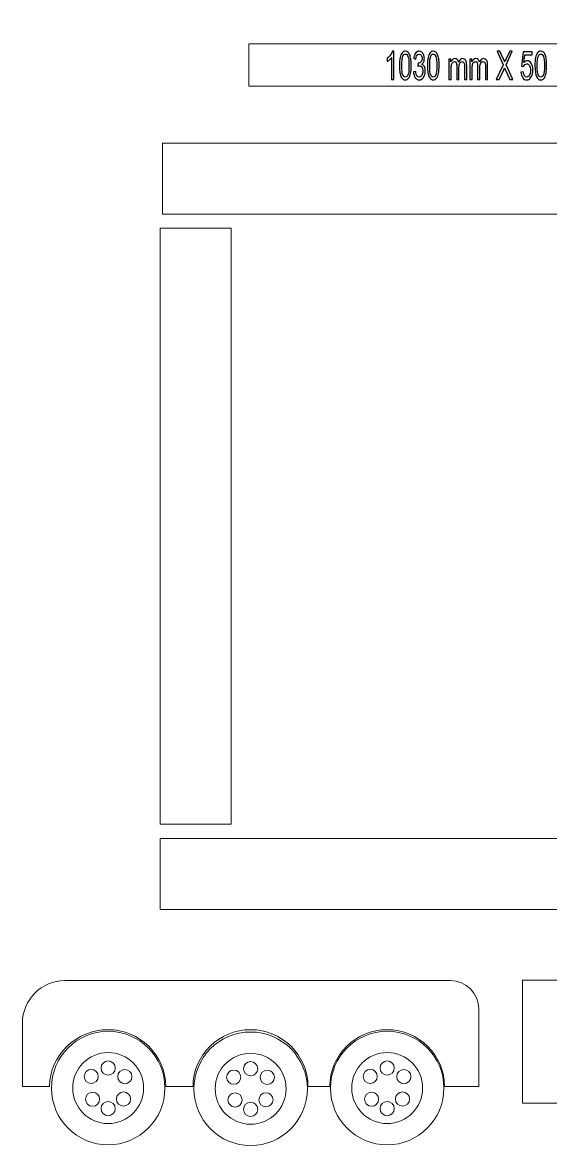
# Model space of a CAD drawing. Header units: millimetres. Extents: x -2444 to 3336, y -980 to 1690.
# Drawn here: x 647 to 1020, y -151 to 640 of the extents above; entities that cross this region are included whole.
import ezdxf

# ---------------------------------------------------------------- set-up
doc = ezdxf.new("R2010")
doc.units = ezdxf.units.MM
doc.header["$MEASUREMENT"] = 0
doc.layers.add('Camada 1', color=7, linetype='Continuous')

msp = doc.modelspace()

# ---------------------------------------------------------------- linework, layer by layer
at = {"layer": 'Camada 1', "color": 250, "lineweight": 9}
for points in [[(746.0454, 504.8885), (1776.6454, 504.8885), (1776.6454, 554.8885), (746.0454, 554.8885), (746.0454, 504.8885)], [(744.5454, 14.8885), (1775.1454, 14.8885), (1775.1454, 64.8885), (744.5454, 64.8885), (744.5454, 14.8885)]]:
    msp.add_lwpolyline(points, close=True, dxfattribs=at)
for centre, major_axis, ratio in [((707.7772, -110.9408), (0, 40), 0.9999975), ((904.5514, -110.9408), (0, 40), 0.9999975), ((808.243, -111.4408), (0, 40), 0.9999975), ((707.7771, -96.8408), (0, 5), 1), ((808.2429, -97.3408), (0, 5), 1), ((904.5513, -96.8408), (0, 5), 1), ((695.8327, -102.7588), (0, 5), 1), ((719.5287, -102.877), (0, 5), 1), ((796.2985, -103.2588), (0, 5), 1), ((819.9945, -103.377), (0, 5), 1), ((892.6069, -102.7588), (0, 5), 1), ((916.3029, -102.877), (0, 5), 1), ((696.7745, -118.8072), (0, 5), 1), ((718.5869, -118.689), (0, 5), 1), ((797.2403, -119.3072), (0, 5), 1), ((819.0527, -119.189), (0, 5), 1), ((893.5487, -118.8072), (0, 5), 1), ((915.3611, -118.689), (0, 5), 1), ((707.7771, -125.4408), (0, 5), 1), ((808.2429, -125.9408), (0, 5), 1), ((904.5513, -125.4408), (0, 5), 1)]:
    msp.add_ellipse(centre, major_axis=major_axis, ratio=ratio, dxfattribs=at)
at = {"layer": 'Camada 1', "color": 250, "lineweight": 20}
msp.add_open_spline([(807.0454, 594.8885), (807.0454, 594.8885), (1228.2954, 594.8885), (1228.2954, 594.8885), (1228.2954, 594.8885), (1228.2954, 594.8885), (1228.2954, 579.8885), (1228.2954, 579.8885), (1228.2954, 579.8885), (1228.2954, 579.8885), (1649.5455, 609.8885), (1649.5455, 609.8885), (1649.5455, 609.8885), (1649.5455, 609.8885), (1228.2954, 639.8885), (1228.2954, 639.8885), (1228.2954, 639.8885), (1228.2954, 639.8885), (1228.2954, 624.8885), (1228.2954, 624.8885), (1228.2954, 624.8885), (1228.2954, 624.8885), (807.0454, 624.8885), (807.0454, 624.8885), (807.0454, 624.8885), (807.0454, 624.8885), (807.0454, 594.8885), (807.0454, 594.8885)], degree=3, knots=[0, 0, 0, 0, 0.125, 0.125, 0.125, 0.125, 0.25, 0.25, 0.25, 0.25, 0.375, 0.375, 0.375, 0.375, 0.5, 0.5, 0.5, 0.5, 0.625, 0.625, 0.625, 0.625, 0.75, 0.75, 0.75, 0.75, 1, 1, 1, 1], dxfattribs=at)
at = {"layer": 'Camada 1', "color": 250}
for points, knots in [([(909.2256, 599.7472), (909.2256, 599.7472), (907.6661, 599.7472), (907.6661, 599.7472), (907.6661, 599.7472), (907.6661, 599.7472), (907.6661, 615.2497), (907.6661, 615.2497), (907.6661, 615.2497), (907.291, 614.6872), (906.7978, 614.1292), (906.1893, 613.5713), (906.1893, 613.5713), (905.5809, 613.0133), (905.0315, 612.5937), (904.5471, 612.3171), (904.5471, 612.3171), (904.5471, 612.3171), (904.5471, 614.6687), (904.5471, 614.6687), (904.5471, 614.6687), (905.4184, 615.3051), (906.1804, 616.0797), (906.8332, 616.9927), (906.8332, 616.9927), (907.4859, 617.9011), (907.9496, 618.7818), (908.2214, 619.6395), (908.2214, 619.6395), (908.2214, 619.6395), (909.2256, 619.6395), (909.2256, 619.6395), (909.2256, 619.6395), (909.2256, 619.6395), (909.2256, 599.7472), (909.2256, 599.7472)], [0, 0, 0, 0, 0.1, 0.1, 0.1, 0.1, 0.2, 0.2, 0.2, 0.2, 0.3, 0.3, 0.3, 0.3, 0.4, 0.4, 0.4, 0.4, 0.5, 0.5, 0.5, 0.5, 0.6, 0.6, 0.6, 0.6, 0.7, 0.7, 0.7, 0.7, 0.8, 0.8, 0.8, 0.8, 1, 1, 1, 1]), ([(913.2336, 609.5227), (913.2336, 611.8606), (913.3872, 613.7511), (913.6943, 615.1806), (913.6943, 615.1806), (914.0045, 616.6146), (914.4623, 617.7167), (915.0707, 618.4867), (915.0707, 618.4867), (915.6762, 619.2568), (916.4412, 619.6395), (917.3627, 619.6395), (917.3627, 619.6395), (918.0421, 619.6395), (918.6387, 619.4274), (919.1556, 618.9985), (919.1556, 618.9985), (919.6695, 618.5697), (920.0948, 617.9518), (920.4256, 617.1449), (920.4256, 617.1449), (920.7564, 616.3425), (921.0163, 615.3604), (921.2054, 614.203), (921.2054, 614.203), (921.3973, 613.0456), (921.4918, 611.4824), (921.4918, 609.5227), (921.4918, 609.5227), (921.4918, 607.1987), (921.3383, 605.3174), (921.034, 603.888), (921.034, 603.888), (920.7298, 602.4539), (920.272, 601.3519), (919.6636, 600.5772), (919.6636, 600.5772), (919.0581, 599.8025), (918.2901, 599.4152), (917.3627, 599.4152), (917.3627, 599.4152), (916.1429, 599.4152), (915.1829, 600.093), (914.4859, 601.4533), (914.4859, 601.4533), (913.6501, 603.1133), (913.2336, 605.8016), (913.2336, 609.5227)], [0, 0, 0, 0, 0.07692308, 0.07692308, 0.07692308, 0.07692308, 0.15384615, 0.15384615, 0.15384615, 0.15384615, 0.23076923, 0.23076923, 0.23076923, 0.23076923, 0.30769231, 0.30769231, 0.30769231, 0.30769231, 0.38461538, 0.38461538, 0.38461538, 0.38461538, 0.46153846, 0.46153846, 0.46153846, 0.46153846, 0.53846154, 0.53846154, 0.53846154, 0.53846154, 0.61538462, 0.61538462, 0.61538462, 0.61538462, 0.69230769, 0.69230769, 0.69230769, 0.69230769, 0.76923077, 0.76923077, 0.76923077, 0.76923077, 0.84615385, 0.84615385, 0.84615385, 0.84615385, 1, 1, 1, 1]), ([(914.8285, 609.5135), (914.8285, 606.2535), (915.0707, 604.0862), (915.558, 603.0165), (915.558, 603.0165), (916.0454, 601.9421), (916.6479, 601.4072), (917.3627, 601.4072), (917.3627, 601.4072), (918.0775, 601.4072), (918.68, 601.9467), (919.1674, 603.0211), (919.1674, 603.0211), (919.6547, 604.1001), (919.8969, 606.2627), (919.8969, 609.5135), (919.8969, 609.5135), (919.8969, 612.7736), (919.6547, 614.9408), (919.1674, 616.0105), (919.1674, 616.0105), (918.683, 617.0849), (918.0745, 617.6198), (917.345, 617.6198), (917.345, 617.6198), (916.6302, 617.6198), (916.0572, 617.1449), (915.629, 616.1996), (915.629, 616.1996), (915.0944, 614.9961), (914.8285, 612.7643), (914.8285, 609.5135)], [0, 0, 0, 0, 0.11111111, 0.11111111, 0.11111111, 0.11111111, 0.22222222, 0.22222222, 0.22222222, 0.22222222, 0.33333333, 0.33333333, 0.33333333, 0.33333333, 0.44444444, 0.44444444, 0.44444444, 0.44444444, 0.55555556, 0.55555556, 0.55555556, 0.55555556, 0.66666667, 0.66666667, 0.66666667, 0.66666667, 0.77777778, 0.77777778, 0.77777778, 0.77777778, 1, 1, 1, 1]), ([(923.0897, 605.0039), (923.0897, 605.0039), (924.6492, 605.3359), (924.6492, 605.3359), (924.6492, 605.3359), (924.8294, 603.9525), (925.1307, 602.9565), (925.5589, 602.3479), (925.5589, 602.3479), (925.9872, 601.7392), (926.5129, 601.4349), (927.1361, 601.4349), (927.1361, 601.4349), (927.8745, 601.4349), (928.4977, 601.8314), (928.9998, 602.6245), (928.9998, 602.6245), (929.502, 603.4176), (929.753, 604.3998), (929.753, 605.571), (929.753, 605.571), (929.753, 606.6869), (929.5197, 607.6091), (929.0501, 608.3377), (929.0501, 608.3377), (928.5834, 609.0616), (927.9897, 609.4259), (927.2661, 609.4259), (927.2661, 609.4259), (926.9707, 609.4259), (926.6045, 609.3337), (926.1644, 609.1538), (926.1644, 609.1538), (926.1644, 609.1538), (926.3387, 611.2842), (926.3387, 611.2842), (926.3387, 611.2842), (926.442, 611.2657), (926.5277, 611.2565), (926.5897, 611.2565), (926.5897, 611.2565), (927.2573, 611.2565), (927.8539, 611.5286), (928.3884, 612.0681), (928.3884, 612.0681), (928.9201, 612.6076), (929.1859, 613.4376), (929.1859, 614.5581), (929.1859, 614.5581), (929.1859, 615.448), (928.991, 616.1858), (928.6041, 616.7714), (928.6041, 616.7714), (928.2172, 617.357), (927.718, 617.6475), (927.1066, 617.6475), (927.1066, 617.6475), (926.4981, 617.6475), (925.9931, 617.3478), (925.5885, 616.7483), (925.5885, 616.7483), (925.1838, 616.1489), (924.9239, 615.2497), (924.8087, 614.0508), (924.8087, 614.0508), (924.8087, 614.0508), (923.2492, 614.4935), (923.2492, 614.4935), (923.2492, 614.4935), (923.4412, 616.1258), (923.8724, 617.3939), (924.5488, 618.293), (924.5488, 618.293), (925.2222, 619.1922), (926.064, 619.6395), (927.0682, 619.6395), (927.0682, 619.6395), (927.7593, 619.6395), (928.3973, 619.4089), (928.9792, 618.9432), (928.9792, 618.9432), (929.564, 618.4821), (930.01, 617.8504), (930.3172, 617.0527), (930.3172, 617.0527), (930.6273, 616.2503), (930.7809, 615.4019), (930.7809, 614.5027), (930.7809, 614.5027), (930.7809, 613.6497), (930.6332, 612.875), (930.3407, 612.1741), (930.3407, 612.1741), (930.0454, 611.4732), (929.6083, 610.9153), (929.0323, 610.5003), (929.0323, 610.5003), (929.7825, 610.2328), (930.3644, 609.6703), (930.7809, 608.8172), (930.7809, 608.8172), (931.1944, 607.9688), (931.4011, 606.899), (931.4011, 605.6217), (931.4011, 605.6217), (931.4011, 603.8926), (930.9965, 602.4216), (930.1902, 601.2181), (930.1902, 601.2181), (929.3808, 600.0146), (928.3589, 599.4152), (927.1243, 599.4152), (927.1243, 599.4152), (926.0108, 599.4152), (925.0863, 599.9363), (924.3509, 600.9738), (924.3509, 600.9738), (923.6125, 602.0113), (923.1931, 603.3531), (923.0897, 605.0039)], [0, 0, 0, 0, 0.03225806, 0.03225806, 0.03225806, 0.03225806, 0.06451613, 0.06451613, 0.06451613, 0.06451613, 0.09677419, 0.09677419, 0.09677419, 0.09677419, 0.12903226, 0.12903226, 0.12903226, 0.12903226, 0.16129032, 0.16129032, 0.16129032, 0.16129032, 0.19354839, 0.19354839, 0.19354839, 0.19354839, 0.22580645, 0.22580645, 0.22580645, 0.22580645, 0.25806452, 0.25806452, 0.25806452, 0.25806452, 0.29032258, 0.29032258, 0.29032258, 0.29032258, 0.32258065, 0.32258065, 0.32258065, 0.32258065, 0.35483871, 0.35483871, 0.35483871, 0.35483871, 0.38709677, 0.38709677, 0.38709677, 0.38709677, 0.41935484, 0.41935484, 0.41935484, 0.41935484, 0.4516129, 0.4516129, 0.4516129, 0.4516129, 0.48387097, 0.48387097, 0.48387097, 0.48387097, 0.51612903, 0.51612903, 0.51612903, 0.51612903, 0.5483871, 0.5483871, 0.5483871, 0.5483871, 0.58064516, 0.58064516, 0.58064516, 0.58064516, 0.61290323, 0.61290323, 0.61290323, 0.61290323, 0.64516129, 0.64516129, 0.64516129, 0.64516129, 0.67741935, 0.67741935, 0.67741935, 0.67741935, 0.70967742, 0.70967742, 0.70967742, 0.70967742, 0.74193548, 0.74193548, 0.74193548, 0.74193548, 0.77419355, 0.77419355, 0.77419355, 0.77419355, 0.80645161, 0.80645161, 0.80645161, 0.80645161, 0.83870968, 0.83870968, 0.83870968, 0.83870968, 0.87096774, 0.87096774, 0.87096774, 0.87096774, 0.90322581, 0.90322581, 0.90322581, 0.90322581, 0.93548387, 0.93548387, 0.93548387, 0.93548387, 1, 1, 1, 1]), ([(932.9458, 609.5227), (932.9458, 611.8606), (933.0994, 613.7511), (933.4066, 615.1806), (933.4066, 615.1806), (933.7167, 616.6146), (934.1745, 617.7167), (934.783, 618.4867), (934.783, 618.4867), (935.3885, 619.2568), (936.1535, 619.6395), (937.0749, 619.6395), (937.0749, 619.6395), (937.7543, 619.6395), (938.3509, 619.4274), (938.8678, 618.9985), (938.8678, 618.9985), (939.3817, 618.5697), (939.807, 617.9518), (940.1378, 617.1449), (940.1378, 617.1449), (940.4686, 616.3425), (940.7285, 615.3604), (940.9176, 614.203), (940.9176, 614.203), (941.1096, 613.0456), (941.204, 611.4824), (941.204, 609.5227), (941.204, 609.5227), (941.204, 607.1987), (941.0505, 605.3174), (940.7463, 603.888), (940.7463, 603.888), (940.4421, 602.4539), (939.9842, 601.3519), (939.3758, 600.5772), (939.3758, 600.5772), (938.7703, 599.8025), (938.0024, 599.4152), (937.0749, 599.4152), (937.0749, 599.4152), (935.8551, 599.4152), (934.8952, 600.093), (934.1981, 601.4533), (934.1981, 601.4533), (933.3623, 603.1133), (932.9458, 605.8016), (932.9458, 609.5227)], [0, 0, 0, 0, 0.07692308, 0.07692308, 0.07692308, 0.07692308, 0.15384615, 0.15384615, 0.15384615, 0.15384615, 0.23076923, 0.23076923, 0.23076923, 0.23076923, 0.30769231, 0.30769231, 0.30769231, 0.30769231, 0.38461538, 0.38461538, 0.38461538, 0.38461538, 0.46153846, 0.46153846, 0.46153846, 0.46153846, 0.53846154, 0.53846154, 0.53846154, 0.53846154, 0.61538462, 0.61538462, 0.61538462, 0.61538462, 0.69230769, 0.69230769, 0.69230769, 0.69230769, 0.76923077, 0.76923077, 0.76923077, 0.76923077, 0.84615385, 0.84615385, 0.84615385, 0.84615385, 1, 1, 1, 1]), ([(934.5408, 609.5135), (934.5408, 606.2535), (934.783, 604.0862), (935.2703, 603.0165), (935.2703, 603.0165), (935.7577, 601.9421), (936.3602, 601.4072), (937.0749, 601.4072), (937.0749, 601.4072), (937.7897, 601.4072), (938.3923, 601.9467), (938.8796, 603.0211), (938.8796, 603.0211), (939.3669, 604.1001), (939.6091, 606.2627), (939.6091, 609.5135), (939.6091, 609.5135), (939.6091, 612.7736), (939.3669, 614.9408), (938.8796, 616.0105), (938.8796, 616.0105), (938.3952, 617.0849), (937.7868, 617.6198), (937.0572, 617.6198), (937.0572, 617.6198), (936.3425, 617.6198), (935.7695, 617.1449), (935.3412, 616.1996), (935.3412, 616.1996), (934.8066, 614.9961), (934.5408, 612.7643), (934.5408, 609.5135)], [0, 0, 0, 0, 0.11111111, 0.11111111, 0.11111111, 0.11111111, 0.22222222, 0.22222222, 0.22222222, 0.22222222, 0.33333333, 0.33333333, 0.33333333, 0.33333333, 0.44444444, 0.44444444, 0.44444444, 0.44444444, 0.55555556, 0.55555556, 0.55555556, 0.55555556, 0.66666667, 0.66666667, 0.66666667, 0.66666667, 0.77777778, 0.77777778, 0.77777778, 0.77777778, 1, 1, 1, 1]), ([(981.5059, 599.7472), (981.5059, 599.7472), (986.4088, 610.0253), (986.4088, 610.0253), (986.4088, 610.0253), (986.4088, 610.0253), (982.0907, 619.5565), (982.0907, 619.5565), (982.0907, 619.5565), (982.0907, 619.5565), (984.0902, 619.5565), (984.0902, 619.5565), (984.0902, 619.5565), (984.0902, 619.5565), (986.4029, 614.4889), (986.4029, 614.4889), (986.4029, 614.4889), (986.8843, 613.4376), (987.2181, 612.6352), (987.4101, 612.0773), (987.4101, 612.0773), (987.6966, 612.7689), (988.0333, 613.5067), (988.4202, 614.286), (988.4202, 614.286), (988.4202, 614.286), (990.9544, 619.5565), (990.9544, 619.5565), (990.9544, 619.5565), (990.9544, 619.5565), (992.7945, 619.5565), (992.7945, 619.5565), (992.7945, 619.5565), (992.7945, 619.5565), (988.3878, 610.1406), (988.3878, 610.1406), (988.3878, 610.1406), (988.3878, 610.1406), (993.1312, 599.7472), (993.1312, 599.7472), (993.1312, 599.7472), (993.1312, 599.7472), (991.0696, 599.7472), (991.0696, 599.7472), (991.0696, 599.7472), (991.0696, 599.7472), (987.8679, 606.8114), (987.8679, 606.8114), (987.8679, 606.8114), (987.6848, 607.2126), (987.5105, 607.6137), (987.348, 608.0103), (987.348, 608.0103), (987.0645, 607.3463), (986.8637, 606.8806), (986.7396, 606.6177), (986.7396, 606.6177), (986.7396, 606.6177), (983.5232, 599.7472), (983.5232, 599.7472), (983.5232, 599.7472), (983.5232, 599.7472), (981.5059, 599.7472), (981.5059, 599.7472)], [0, 0, 0, 0, 0.05882353, 0.05882353, 0.05882353, 0.05882353, 0.11764706, 0.11764706, 0.11764706, 0.11764706, 0.17647059, 0.17647059, 0.17647059, 0.17647059, 0.23529412, 0.23529412, 0.23529412, 0.23529412, 0.29411765, 0.29411765, 0.29411765, 0.29411765, 0.35294118, 0.35294118, 0.35294118, 0.35294118, 0.41176471, 0.41176471, 0.41176471, 0.41176471, 0.47058824, 0.47058824, 0.47058824, 0.47058824, 0.52941176, 0.52941176, 0.52941176, 0.52941176, 0.58823529, 0.58823529, 0.58823529, 0.58823529, 0.64705882, 0.64705882, 0.64705882, 0.64705882, 0.70588235, 0.70588235, 0.70588235, 0.70588235, 0.76470588, 0.76470588, 0.76470588, 0.76470588, 0.82352941, 0.82352941, 0.82352941, 0.82352941, 0.88235294, 0.88235294, 0.88235294, 0.88235294, 1, 1, 1, 1]), ([(998.9173, 604.9485), (998.9173, 604.9485), (1000.5476, 605.1422), (1000.5476, 605.1422), (1000.5476, 605.1422), (1000.6688, 603.9018), (1000.9493, 602.9704), (1001.3865, 602.3432), (1001.3865, 602.3432), (1001.8236, 601.7208), (1002.3582, 601.4072), (1002.9873, 601.4072), (1002.9873, 601.4072), (1003.7464, 601.4072), (1004.3814, 601.8499), (1004.8983, 602.7306), (1004.8983, 602.7306), (1005.4122, 603.6159), (1005.6692, 604.7871), (1005.6692, 606.2442), (1005.6692, 606.2442), (1005.6692, 607.6322), (1005.4241, 608.725), (1004.9308, 609.5273), (1004.9308, 609.5273), (1004.4375, 610.3297), (1003.7848, 610.7308), (1002.9725, 610.7308), (1002.9725, 610.7308), (1002.4675, 610.7308), (1002.0156, 610.551), (1001.6139, 610.1913), (1001.6139, 610.1913), (1001.2151, 609.8317), (1000.9021, 609.366), (1000.6717, 608.7942), (1000.6717, 608.7942), (1000.6717, 608.7942), (999.2008, 609.1262), (999.2008, 609.1262), (999.2008, 609.1262), (999.2008, 609.1262), (1000.4236, 619.3075), (1000.4236, 619.3075), (1000.4236, 619.3075), (1000.4236, 619.3075), (1006.7148, 619.3075), (1006.7148, 619.3075), (1006.7148, 619.3075), (1006.7148, 619.3075), (1006.7148, 616.9835), (1006.7148, 616.9835), (1006.7148, 616.9835), (1006.7148, 616.9835), (1001.667, 616.9835), (1001.667, 616.9835), (1001.667, 616.9835), (1001.667, 616.9835), (1000.9907, 611.6392), (1000.9907, 611.6392), (1000.9907, 611.6392), (1001.7497, 612.4738), (1002.5472, 612.8888), (1003.3802, 612.8888), (1003.3802, 612.8888), (1004.4848, 612.8888), (1005.4181, 612.2894), (1006.1772, 611.0905), (1006.1772, 611.0905), (1006.9363, 609.8916), (1007.3173, 608.3515), (1007.3173, 606.4702), (1007.3173, 606.4702), (1007.3173, 604.6765), (1006.9835, 603.1271), (1006.316, 601.8222), (1006.316, 601.8222), (1005.5038, 600.2175), (1004.3933, 599.4152), (1002.9873, 599.4152), (1002.9873, 599.4152), (1001.8354, 599.4152), (1000.8962, 599.9224), (1000.1666, 600.9323), (1000.1666, 600.9323), (999.4371, 601.9421), (999.0207, 603.2793), (998.9173, 604.9485)], [0, 0, 0, 0, 0.04347826, 0.04347826, 0.04347826, 0.04347826, 0.08695652, 0.08695652, 0.08695652, 0.08695652, 0.13043478, 0.13043478, 0.13043478, 0.13043478, 0.17391304, 0.17391304, 0.17391304, 0.17391304, 0.2173913, 0.2173913, 0.2173913, 0.2173913, 0.26086957, 0.26086957, 0.26086957, 0.26086957, 0.30434783, 0.30434783, 0.30434783, 0.30434783, 0.34782609, 0.34782609, 0.34782609, 0.34782609, 0.39130435, 0.39130435, 0.39130435, 0.39130435, 0.43478261, 0.43478261, 0.43478261, 0.43478261, 0.47826087, 0.47826087, 0.47826087, 0.47826087, 0.52173913, 0.52173913, 0.52173913, 0.52173913, 0.56521739, 0.56521739, 0.56521739, 0.56521739, 0.60869565, 0.60869565, 0.60869565, 0.60869565, 0.65217391, 0.65217391, 0.65217391, 0.65217391, 0.69565217, 0.69565217, 0.69565217, 0.69565217, 0.73913043, 0.73913043, 0.73913043, 0.73913043, 0.7826087, 0.7826087, 0.7826087, 0.7826087, 0.82608696, 0.82608696, 0.82608696, 0.82608696, 0.86956522, 0.86956522, 0.86956522, 0.86956522, 0.91304348, 0.91304348, 0.91304348, 0.91304348, 1, 1, 1, 1]), ([(1008.7734, 609.5227), (1008.7734, 611.8606), (1008.927, 613.7511), (1009.2341, 615.1806), (1009.2341, 615.1806), (1009.5443, 616.6146), (1010.0021, 617.7167), (1010.6105, 618.4867), (1010.6105, 618.4867), (1011.216, 619.2568), (1011.981, 619.6395), (1012.9025, 619.6395), (1012.9025, 619.6395), (1013.5819, 619.6395), (1014.1785, 619.4274), (1014.6954, 618.9985), (1014.6954, 618.9985), (1015.2093, 618.5697), (1015.6346, 617.9518), (1015.9654, 617.1449), (1015.9654, 617.1449), (1016.2962, 616.3425), (1016.5561, 615.3604), (1016.7452, 614.203), (1016.7452, 614.203), (1016.9371, 613.0456), (1017.0316, 611.4824), (1017.0316, 609.5227), (1017.0316, 609.5227), (1017.0316, 607.1987), (1016.8781, 605.3174), (1016.5738, 603.888), (1016.5738, 603.888), (1016.2696, 602.4539), (1015.8118, 601.3519), (1015.2034, 600.5772), (1015.2034, 600.5772), (1014.5979, 599.8025), (1013.8299, 599.4152), (1012.9025, 599.4152), (1012.9025, 599.4152), (1011.6827, 599.4152), (1010.7227, 600.093), (1010.0257, 601.4533), (1010.0257, 601.4533), (1009.1899, 603.1133), (1008.7734, 605.8016), (1008.7734, 609.5227)], [0, 0, 0, 0, 0.07692308, 0.07692308, 0.07692308, 0.07692308, 0.15384615, 0.15384615, 0.15384615, 0.15384615, 0.23076923, 0.23076923, 0.23076923, 0.23076923, 0.30769231, 0.30769231, 0.30769231, 0.30769231, 0.38461538, 0.38461538, 0.38461538, 0.38461538, 0.46153846, 0.46153846, 0.46153846, 0.46153846, 0.53846154, 0.53846154, 0.53846154, 0.53846154, 0.61538462, 0.61538462, 0.61538462, 0.61538462, 0.69230769, 0.69230769, 0.69230769, 0.69230769, 0.76923077, 0.76923077, 0.76923077, 0.76923077, 0.84615385, 0.84615385, 0.84615385, 0.84615385, 1, 1, 1, 1]), ([(1010.3683, 609.5135), (1010.3683, 606.2535), (1010.6105, 604.0862), (1011.0978, 603.0165), (1011.0978, 603.0165), (1011.5852, 601.9421), (1012.1877, 601.4072), (1012.9025, 601.4072), (1012.9025, 601.4072), (1013.6173, 601.4072), (1014.2198, 601.9467), (1014.7072, 603.0211), (1014.7072, 603.0211), (1015.1945, 604.1001), (1015.4367, 606.2627), (1015.4367, 609.5135), (1015.4367, 609.5135), (1015.4367, 612.7736), (1015.1945, 614.9408), (1014.7072, 616.0105), (1014.7072, 616.0105), (1014.2228, 617.0849), (1013.6143, 617.6198), (1012.8848, 617.6198), (1012.8848, 617.6198), (1012.17, 617.6198), (1011.597, 617.1449), (1011.1688, 616.1996), (1011.1688, 616.1996), (1010.6342, 614.9961), (1010.3683, 612.7643), (1010.3683, 609.5135)], [0, 0, 0, 0, 0.11111111, 0.11111111, 0.11111111, 0.11111111, 0.22222222, 0.22222222, 0.22222222, 0.22222222, 0.33333333, 0.33333333, 0.33333333, 0.33333333, 0.44444444, 0.44444444, 0.44444444, 0.44444444, 0.55555556, 0.55555556, 0.55555556, 0.55555556, 0.66666667, 0.66666667, 0.66666667, 0.66666667, 0.77777778, 0.77777778, 0.77777778, 0.77777778, 1, 1, 1, 1]), ([(948.1509, 599.7472), (948.1509, 599.7472), (948.1509, 614.1062), (948.1509, 614.1062), (948.1509, 614.1062), (948.1509, 614.1062), (949.5509, 614.1062), (949.5509, 614.1062), (949.5509, 614.1062), (949.5509, 614.1062), (949.5509, 612.0773), (949.5509, 612.0773), (949.5509, 612.0773), (949.8374, 612.7782), (950.2214, 613.3453), (950.6999, 613.7696), (950.6999, 613.7696), (951.1783, 614.1984), (951.7218, 614.4105), (952.3332, 614.4105), (952.3332, 614.4105), (953.0125, 614.4105), (953.5708, 614.1892), (954.0049, 613.7511), (954.0049, 613.7511), (954.4391, 613.3084), (954.7463, 612.6952), (954.9235, 611.9021), (954.9235, 611.9021), (955.656, 613.5759), (956.6041, 614.4105), (957.7737, 614.4105), (957.7737, 614.4105), (958.6893, 614.4105), (959.3953, 614.0186), (959.8855, 613.2301), (959.8855, 613.2301), (960.3787, 612.4416), (960.6269, 611.2288), (960.6269, 609.5919), (960.6269, 609.5919), (960.6269, 609.5919), (960.6269, 599.7472), (960.6269, 599.7472), (960.6269, 599.7472), (960.6269, 599.7472), (959.0674, 599.7472), (959.0674, 599.7472), (959.0674, 599.7472), (959.0674, 599.7472), (959.0674, 608.785), (959.0674, 608.785), (959.0674, 608.785), (959.0674, 609.7533), (959.0142, 610.4542), (958.9138, 610.883), (958.9138, 610.883), (958.8134, 611.3118), (958.6303, 611.6531), (958.3615, 611.9159), (958.3615, 611.9159), (958.0957, 612.1787), (957.7826, 612.3078), (957.4251, 612.3078), (957.4251, 612.3078), (956.7754, 612.3078), (956.2378, 611.9712), (955.8096, 611.3026), (955.8096, 611.3026), (955.3813, 610.6294), (955.1687, 609.555), (955.1687, 608.0795), (955.1687, 608.0795), (955.1687, 608.0795), (955.1687, 599.7472), (955.1687, 599.7472), (955.1687, 599.7472), (955.1687, 599.7472), (953.6091, 599.7472), (953.6091, 599.7472), (953.6091, 599.7472), (953.6091, 599.7472), (953.6091, 609.0662), (953.6091, 609.0662), (953.6091, 609.0662), (953.6091, 610.1452), (953.4821, 610.9568), (953.2281, 611.4963), (953.2281, 611.4963), (952.9741, 612.0358), (952.5577, 612.3078), (951.9817, 612.3078), (951.9817, 612.3078), (951.5445, 612.3078), (951.1399, 612.128), (950.7678, 611.7683), (950.7678, 611.7683), (950.3956, 611.4087), (950.1268, 610.883), (949.9585, 610.1867), (949.9585, 610.1867), (949.7931, 609.4951), (949.7104, 608.4945), (949.7104, 607.1895), (949.7104, 607.1895), (949.7104, 607.1895), (949.7104, 599.7472), (949.7104, 599.7472), (949.7104, 599.7472), (949.7104, 599.7472), (948.1509, 599.7472), (948.1509, 599.7472)], [0, 0, 0, 0, 0.03448276, 0.03448276, 0.03448276, 0.03448276, 0.06896552, 0.06896552, 0.06896552, 0.06896552, 0.10344828, 0.10344828, 0.10344828, 0.10344828, 0.13793103, 0.13793103, 0.13793103, 0.13793103, 0.17241379, 0.17241379, 0.17241379, 0.17241379, 0.20689655, 0.20689655, 0.20689655, 0.20689655, 0.24137931, 0.24137931, 0.24137931, 0.24137931, 0.27586207, 0.27586207, 0.27586207, 0.27586207, 0.31034483, 0.31034483, 0.31034483, 0.31034483, 0.34482759, 0.34482759, 0.34482759, 0.34482759, 0.37931034, 0.37931034, 0.37931034, 0.37931034, 0.4137931, 0.4137931, 0.4137931, 0.4137931, 0.44827586, 0.44827586, 0.44827586, 0.44827586, 0.48275862, 0.48275862, 0.48275862, 0.48275862, 0.51724138, 0.51724138, 0.51724138, 0.51724138, 0.55172414, 0.55172414, 0.55172414, 0.55172414, 0.5862069, 0.5862069, 0.5862069, 0.5862069, 0.62068966, 0.62068966, 0.62068966, 0.62068966, 0.65517241, 0.65517241, 0.65517241, 0.65517241, 0.68965517, 0.68965517, 0.68965517, 0.68965517, 0.72413793, 0.72413793, 0.72413793, 0.72413793, 0.75862069, 0.75862069, 0.75862069, 0.75862069, 0.79310345, 0.79310345, 0.79310345, 0.79310345, 0.82758621, 0.82758621, 0.82758621, 0.82758621, 0.86206897, 0.86206897, 0.86206897, 0.86206897, 0.89655172, 0.89655172, 0.89655172, 0.89655172, 0.93103448, 0.93103448, 0.93103448, 0.93103448, 1, 1, 1, 1]), ([(962.913, 599.7472), (962.913, 599.7472), (962.913, 614.1062), (962.913, 614.1062), (962.913, 614.1062), (962.913, 614.1062), (964.313, 614.1062), (964.313, 614.1062), (964.313, 614.1062), (964.313, 614.1062), (964.313, 612.0773), (964.313, 612.0773), (964.313, 612.0773), (964.5995, 612.7782), (964.9835, 613.3453), (965.4619, 613.7696), (965.4619, 613.7696), (965.9404, 614.1984), (966.4839, 614.4105), (967.0953, 614.4105), (967.0953, 614.4105), (967.7746, 614.4105), (968.3328, 614.1892), (968.767, 613.7511), (968.767, 613.7511), (969.2012, 613.3084), (969.5084, 612.6952), (969.6855, 611.9021), (969.6855, 611.9021), (970.4181, 613.5759), (971.3662, 614.4105), (972.5358, 614.4105), (972.5358, 614.4105), (973.4514, 614.4105), (974.1573, 614.0186), (974.6476, 613.2301), (974.6476, 613.2301), (975.1408, 612.4416), (975.389, 611.2288), (975.389, 609.5919), (975.389, 609.5919), (975.389, 609.5919), (975.389, 599.7472), (975.389, 599.7472), (975.389, 599.7472), (975.389, 599.7472), (973.8294, 599.7472), (973.8294, 599.7472), (973.8294, 599.7472), (973.8294, 599.7472), (973.8294, 608.785), (973.8294, 608.785), (973.8294, 608.785), (973.8294, 609.7533), (973.7763, 610.4542), (973.6758, 610.883), (973.6758, 610.883), (973.5755, 611.3118), (973.3923, 611.6531), (973.1236, 611.9159), (973.1236, 611.9159), (972.8577, 612.1787), (972.5446, 612.3078), (972.1872, 612.3078), (972.1872, 612.3078), (971.5375, 612.3078), (970.9999, 611.9712), (970.5717, 611.3026), (970.5717, 611.3026), (970.1434, 610.6294), (969.9307, 609.555), (969.9307, 608.0795), (969.9307, 608.0795), (969.9307, 608.0795), (969.9307, 599.7472), (969.9307, 599.7472), (969.9307, 599.7472), (969.9307, 599.7472), (968.3712, 599.7472), (968.3712, 599.7472), (968.3712, 599.7472), (968.3712, 599.7472), (968.3712, 609.0662), (968.3712, 609.0662), (968.3712, 609.0662), (968.3712, 610.1452), (968.2442, 610.9568), (967.9902, 611.4963), (967.9902, 611.4963), (967.7362, 612.0358), (967.3198, 612.3078), (966.7438, 612.3078), (966.7438, 612.3078), (966.3066, 612.3078), (965.902, 612.128), (965.5298, 611.7683), (965.5298, 611.7683), (965.1577, 611.4087), (964.8889, 610.883), (964.7206, 610.1867), (964.7206, 610.1867), (964.5552, 609.4951), (964.4725, 608.4945), (964.4725, 607.1895), (964.4725, 607.1895), (964.4725, 607.1895), (964.4725, 599.7472), (964.4725, 599.7472), (964.4725, 599.7472), (964.4725, 599.7472), (962.913, 599.7472), (962.913, 599.7472)], [0, 0, 0, 0, 0.03448276, 0.03448276, 0.03448276, 0.03448276, 0.06896552, 0.06896552, 0.06896552, 0.06896552, 0.10344828, 0.10344828, 0.10344828, 0.10344828, 0.13793103, 0.13793103, 0.13793103, 0.13793103, 0.17241379, 0.17241379, 0.17241379, 0.17241379, 0.20689655, 0.20689655, 0.20689655, 0.20689655, 0.24137931, 0.24137931, 0.24137931, 0.24137931, 0.27586207, 0.27586207, 0.27586207, 0.27586207, 0.31034483, 0.31034483, 0.31034483, 0.31034483, 0.34482759, 0.34482759, 0.34482759, 0.34482759, 0.37931034, 0.37931034, 0.37931034, 0.37931034, 0.4137931, 0.4137931, 0.4137931, 0.4137931, 0.44827586, 0.44827586, 0.44827586, 0.44827586, 0.48275862, 0.48275862, 0.48275862, 0.48275862, 0.51724138, 0.51724138, 0.51724138, 0.51724138, 0.55172414, 0.55172414, 0.55172414, 0.55172414, 0.5862069, 0.5862069, 0.5862069, 0.5862069, 0.62068966, 0.62068966, 0.62068966, 0.62068966, 0.65517241, 0.65517241, 0.65517241, 0.65517241, 0.68965517, 0.68965517, 0.68965517, 0.68965517, 0.72413793, 0.72413793, 0.72413793, 0.72413793, 0.75862069, 0.75862069, 0.75862069, 0.75862069, 0.79310345, 0.79310345, 0.79310345, 0.79310345, 0.82758621, 0.82758621, 0.82758621, 0.82758621, 0.86206897, 0.86206897, 0.86206897, 0.86206897, 0.89655172, 0.89655172, 0.89655172, 0.89655172, 0.93103448, 0.93103448, 0.93103448, 0.93103448, 1, 1, 1, 1])]:
    msp.add_open_spline(points, degree=3, knots=knots, dxfattribs=at)
at = {"layer": 'Camada 1', "color": 250, "lineweight": 9}
for points, knots in [([(744.5454, 74.8885), (744.5454, 74.8885), (744.5454, 494.8885), (744.5454, 494.8885), (744.5454, 494.8885), (744.5454, 494.8885), (794.5454, 494.8885), (794.5454, 494.8885), (794.5454, 494.8885), (794.5454, 494.8885), (794.5454, 74.8885), (794.5454, 74.8885), (794.5454, 74.8885), (794.5454, 74.8885), (744.5454, 74.8885), (744.5454, 74.8885)], [0, 0, 0, 0, 0.2, 0.2, 0.2, 0.2, 0.4, 0.4, 0.4, 0.4, 0.6, 0.6, 0.6, 0.6, 1, 1, 1, 1]), ([(677.3096, -35.1975), (677.3096, -35.1975), (949.1043, -35.1975), (949.1043, -35.1975), (949.1043, -35.1975), (960.1043, -35.1975), (969.1043, -44.1975), (969.1043, -55.1975), (969.1043, -55.1975), (969.1043, -55.1975), (969.1043, -109.8115), (969.1043, -109.8115), (969.1043, -109.8115), (969.1043, -109.8115), (945.0495, -109.8115), (945.0495, -109.8115), (945.0495, -109.8115), (945.0495, -87.7202), (926.6409, -69.8115), (904.5496, -69.8115), (904.5496, -69.8115), (882.4583, -69.8115), (864.0495, -87.7202), (864.0495, -109.8115), (864.0495, -109.8115), (864.0495, -109.8115), (848.707, -109.8115), (848.707, -109.8115), (848.707, -109.8115), (848.707, -87.7202), (830.2984, -69.8115), (808.2071, -69.8115), (808.2071, -69.8115), (786.1158, -69.8115), (767.607, -87.7202), (767.607, -109.8115), (767.607, -109.8115), (767.607, -109.8115), (748.4583, -109.8115), (748.4583, -109.8115), (748.4583, -109.8115), (748.4583, -87.7202), (729.8497, -69.8115), (707.7584, -69.8115), (707.7584, -69.8115), (685.6671, -69.8115), (666.3583, -87.7202), (666.3583, -109.8115), (666.3583, -109.8115), (666.3583, -109.8115), (647.3096, -109.8115), (647.3096, -109.8115), (647.3096, -109.8115), (647.3096, -109.8115), (647.3096, -65.1975), (647.3096, -65.1975), (647.3096, -65.1975), (647.3096, -48.6975), (660.8096, -35.1975), (677.3096, -35.1975)], [0, 0, 0, 0, 0.0625, 0.0625, 0.0625, 0.0625, 0.125, 0.125, 0.125, 0.125, 0.1875, 0.1875, 0.1875, 0.1875, 0.25, 0.25, 0.25, 0.25, 0.3125, 0.3125, 0.3125, 0.3125, 0.375, 0.375, 0.375, 0.375, 0.4375, 0.4375, 0.4375, 0.4375, 0.5, 0.5, 0.5, 0.5, 0.5625, 0.5625, 0.5625, 0.5625, 0.625, 0.625, 0.625, 0.625, 0.6875, 0.6875, 0.6875, 0.6875, 0.75, 0.75, 0.75, 0.75, 0.8125, 0.8125, 0.8125, 0.8125, 0.875, 0.875, 0.875, 0.875, 1, 1, 1, 1]), ([(1000, -35), (1000, -35), (1045.7095, -35), (1045.7095, -35), (1045.7095, -35), (1045.7095, -35), (1045.7095, -85.5545), (1045.7095, -85.5545), (1045.7095, -85.5545), (1045.7095, -85.5545), (1162.6634, -85.5545), (1162.6634, -85.5545), (1162.6634, -85.5545), (1162.6634, -85.5545), (1162.6634, -121.5), (1162.6634, -121.5), (1162.6634, -121.5), (1162.6634, -121.5), (1001.2023, -121.5), (1001.2023, -121.5), (1001.2023, -121.5), (1001.2023, -121.5), (1000.0018, -121.5), (1000.0018, -121.5), (1000.0018, -121.5), (1000.0018, -121.5), (1000, -35), (1000, -35)], [0, 0, 0, 0, 0.125, 0.125, 0.125, 0.125, 0.25, 0.25, 0.25, 0.25, 0.375, 0.375, 0.375, 0.375, 0.5, 0.5, 0.5, 0.5, 0.625, 0.625, 0.625, 0.625, 0.75, 0.75, 0.75, 0.75, 1, 1, 1, 1]), ([(707.7772, -135.9408), (693.9701, -135.9408), (682.7771, -124.7479), (682.7771, -110.9408), (682.7771, -110.9408), (682.7771, -97.1337), (693.9701, -85.9408), (707.7772, -85.9408), (707.7772, -85.9408), (721.5842, -85.9408), (732.7771, -97.1337), (732.7771, -110.9408), (732.7771, -110.9408), (732.7771, -124.7479), (721.5842, -135.9408), (707.7772, -135.9408)], [0, 0, 0, 0, 0.2, 0.2, 0.2, 0.2, 0.4, 0.4, 0.4, 0.4, 0.6, 0.6, 0.6, 0.6, 1, 1, 1, 1]), ([(808.243, -136.4408), (794.4359, -136.4408), (783.2429, -125.2479), (783.2429, -111.4408), (783.2429, -111.4408), (783.2429, -97.6337), (794.4359, -86.4408), (808.243, -86.4408), (808.243, -86.4408), (822.05, -86.4408), (833.2429, -97.6337), (833.2429, -111.4408), (833.2429, -111.4408), (833.2429, -125.2479), (822.05, -136.4408), (808.243, -136.4408)], [0, 0, 0, 0, 0.2, 0.2, 0.2, 0.2, 0.4, 0.4, 0.4, 0.4, 0.6, 0.6, 0.6, 0.6, 1, 1, 1, 1]), ([(904.5514, -135.9408), (890.7443, -135.9408), (879.5513, -124.7479), (879.5513, -110.9408), (879.5513, -110.9408), (879.5513, -97.1337), (890.7443, -85.9408), (904.5514, -85.9408), (904.5514, -85.9408), (918.3584, -85.9408), (929.5513, -97.1337), (929.5513, -110.9408), (929.5513, -110.9408), (929.5513, -124.7479), (918.3584, -135.9408), (904.5514, -135.9408)], [0, 0, 0, 0, 0.2, 0.2, 0.2, 0.2, 0.4, 0.4, 0.4, 0.4, 0.6, 0.6, 0.6, 0.6, 1, 1, 1, 1]), ([(707.7771, -101.8408), (705.0157, -101.8408), (702.7771, -99.6022), (702.7771, -96.8408), (702.7771, -96.8408), (702.7771, -94.0794), (705.0157, -91.8408), (707.7771, -91.8408), (707.7771, -91.8408), (710.5385, -91.8408), (712.7771, -94.0794), (712.7771, -96.8408), (712.7771, -96.8408), (712.7771, -99.6022), (710.5385, -101.8408), (707.7771, -101.8408)], [0, 0, 0, 0, 0.2, 0.2, 0.2, 0.2, 0.4, 0.4, 0.4, 0.4, 0.6, 0.6, 0.6, 0.6, 1, 1, 1, 1]), ([(808.2429, -102.3408), (805.4815, -102.3408), (803.2429, -100.1022), (803.2429, -97.3408), (803.2429, -97.3408), (803.2429, -94.5794), (805.4815, -92.3408), (808.2429, -92.3408), (808.2429, -92.3408), (811.0043, -92.3408), (813.2429, -94.5794), (813.2429, -97.3408), (813.2429, -97.3408), (813.2429, -100.1022), (811.0043, -102.3408), (808.2429, -102.3408)], [0, 0, 0, 0, 0.2, 0.2, 0.2, 0.2, 0.4, 0.4, 0.4, 0.4, 0.6, 0.6, 0.6, 0.6, 1, 1, 1, 1]), ([(904.5513, -101.8408), (901.7899, -101.8408), (899.5513, -99.6022), (899.5513, -96.8408), (899.5513, -96.8408), (899.5513, -94.0794), (901.7899, -91.8408), (904.5513, -91.8408), (904.5513, -91.8408), (907.3127, -91.8408), (909.5513, -94.0794), (909.5513, -96.8408), (909.5513, -96.8408), (909.5513, -99.6022), (907.3127, -101.8408), (904.5513, -101.8408)], [0, 0, 0, 0, 0.2, 0.2, 0.2, 0.2, 0.4, 0.4, 0.4, 0.4, 0.6, 0.6, 0.6, 0.6, 1, 1, 1, 1]), ([(695.8327, -107.7588), (698.5941, -107.7588), (700.8327, -105.5202), (700.8327, -102.7588), (700.8327, -102.7588), (700.8327, -99.9974), (698.5941, -97.7588), (695.8327, -97.7588), (695.8327, -97.7588), (693.0713, -97.7588), (690.8327, -99.9974), (690.8327, -102.7588), (690.8327, -102.7588), (690.8327, -105.5202), (693.0713, -107.7588), (695.8327, -107.7588)], [0, 0, 0, 0, 0.2, 0.2, 0.2, 0.2, 0.4, 0.4, 0.4, 0.4, 0.6, 0.6, 0.6, 0.6, 1, 1, 1, 1]), ([(719.5287, -107.877), (716.7673, -107.877), (714.5287, -105.6384), (714.5287, -102.877), (714.5287, -102.877), (714.5287, -100.1156), (716.7673, -97.877), (719.5287, -97.877), (719.5287, -97.877), (722.2901, -97.877), (724.5287, -100.1156), (724.5287, -102.877), (724.5287, -102.877), (724.5287, -105.6384), (722.2901, -107.877), (719.5287, -107.877)], [0, 0, 0, 0, 0.2, 0.2, 0.2, 0.2, 0.4, 0.4, 0.4, 0.4, 0.6, 0.6, 0.6, 0.6, 1, 1, 1, 1]), ([(796.2985, -108.2588), (799.0599, -108.2588), (801.2985, -106.0202), (801.2985, -103.2588), (801.2985, -103.2588), (801.2985, -100.4974), (799.0599, -98.2588), (796.2985, -98.2588), (796.2985, -98.2588), (793.5371, -98.2588), (791.2985, -100.4974), (791.2985, -103.2588), (791.2985, -103.2588), (791.2985, -106.0202), (793.5371, -108.2588), (796.2985, -108.2588)], [0, 0, 0, 0, 0.2, 0.2, 0.2, 0.2, 0.4, 0.4, 0.4, 0.4, 0.6, 0.6, 0.6, 0.6, 1, 1, 1, 1]), ([(819.9945, -108.377), (817.2331, -108.377), (814.9945, -106.1384), (814.9945, -103.377), (814.9945, -103.377), (814.9945, -100.6156), (817.2331, -98.377), (819.9945, -98.377), (819.9945, -98.377), (822.7559, -98.377), (824.9945, -100.6156), (824.9945, -103.377), (824.9945, -103.377), (824.9945, -106.1384), (822.7559, -108.377), (819.9945, -108.377)], [0, 0, 0, 0, 0.2, 0.2, 0.2, 0.2, 0.4, 0.4, 0.4, 0.4, 0.6, 0.6, 0.6, 0.6, 1, 1, 1, 1]), ([(892.6069, -107.7588), (895.3683, -107.7588), (897.6069, -105.5202), (897.6069, -102.7588), (897.6069, -102.7588), (897.6069, -99.9974), (895.3683, -97.7588), (892.6069, -97.7588), (892.6069, -97.7588), (889.8455, -97.7588), (887.6069, -99.9974), (887.6069, -102.7588), (887.6069, -102.7588), (887.6069, -105.5202), (889.8455, -107.7588), (892.6069, -107.7588)], [0, 0, 0, 0, 0.2, 0.2, 0.2, 0.2, 0.4, 0.4, 0.4, 0.4, 0.6, 0.6, 0.6, 0.6, 1, 1, 1, 1]), ([(916.3029, -107.877), (913.5415, -107.877), (911.3029, -105.6384), (911.3029, -102.877), (911.3029, -102.877), (911.3029, -100.1156), (913.5415, -97.877), (916.3029, -97.877), (916.3029, -97.877), (919.0643, -97.877), (921.3029, -100.1156), (921.3029, -102.877), (921.3029, -102.877), (921.3029, -105.6384), (919.0643, -107.877), (916.3029, -107.877)], [0, 0, 0, 0, 0.2, 0.2, 0.2, 0.2, 0.4, 0.4, 0.4, 0.4, 0.6, 0.6, 0.6, 0.6, 1, 1, 1, 1]), ([(696.7745, -113.8072), (694.0131, -113.8072), (691.7745, -116.0458), (691.7745, -118.8072), (691.7745, -118.8072), (691.7745, -121.5686), (694.0131, -123.8072), (696.7745, -123.8072), (696.7745, -123.8072), (699.5359, -123.8072), (701.7745, -121.5686), (701.7745, -118.8072), (701.7745, -118.8072), (701.7745, -116.0458), (699.5359, -113.8072), (696.7745, -113.8072)], [0, 0, 0, 0, 0.2, 0.2, 0.2, 0.2, 0.4, 0.4, 0.4, 0.4, 0.6, 0.6, 0.6, 0.6, 1, 1, 1, 1]), ([(718.5869, -113.689), (721.3483, -113.689), (723.5869, -115.9276), (723.5869, -118.689), (723.5869, -118.689), (723.5869, -121.4504), (721.3483, -123.689), (718.5869, -123.689), (718.5869, -123.689), (715.8255, -123.689), (713.5869, -121.4504), (713.5869, -118.689), (713.5869, -118.689), (713.5869, -115.9276), (715.8255, -113.689), (718.5869, -113.689)], [0, 0, 0, 0, 0.2, 0.2, 0.2, 0.2, 0.4, 0.4, 0.4, 0.4, 0.6, 0.6, 0.6, 0.6, 1, 1, 1, 1]), ([(797.2403, -114.3072), (794.4789, -114.3072), (792.2403, -116.5458), (792.2403, -119.3072), (792.2403, -119.3072), (792.2403, -122.0686), (794.4789, -124.3072), (797.2403, -124.3072), (797.2403, -124.3072), (800.0017, -124.3072), (802.2403, -122.0686), (802.2403, -119.3072), (802.2403, -119.3072), (802.2403, -116.5458), (800.0017, -114.3072), (797.2403, -114.3072)], [0, 0, 0, 0, 0.2, 0.2, 0.2, 0.2, 0.4, 0.4, 0.4, 0.4, 0.6, 0.6, 0.6, 0.6, 1, 1, 1, 1]), ([(819.0527, -114.189), (821.8141, -114.189), (824.0527, -116.4276), (824.0527, -119.189), (824.0527, -119.189), (824.0527, -121.9504), (821.8141, -124.189), (819.0527, -124.189), (819.0527, -124.189), (816.2913, -124.189), (814.0527, -121.9504), (814.0527, -119.189), (814.0527, -119.189), (814.0527, -116.4276), (816.2913, -114.189), (819.0527, -114.189)], [0, 0, 0, 0, 0.2, 0.2, 0.2, 0.2, 0.4, 0.4, 0.4, 0.4, 0.6, 0.6, 0.6, 0.6, 1, 1, 1, 1]), ([(893.5487, -113.8072), (890.7873, -113.8072), (888.5487, -116.0458), (888.5487, -118.8072), (888.5487, -118.8072), (888.5487, -121.5686), (890.7873, -123.8072), (893.5487, -123.8072), (893.5487, -123.8072), (896.3101, -123.8072), (898.5487, -121.5686), (898.5487, -118.8072), (898.5487, -118.8072), (898.5487, -116.0458), (896.3101, -113.8072), (893.5487, -113.8072)], [0, 0, 0, 0, 0.2, 0.2, 0.2, 0.2, 0.4, 0.4, 0.4, 0.4, 0.6, 0.6, 0.6, 0.6, 1, 1, 1, 1]), ([(915.3611, -113.689), (918.1225, -113.689), (920.3611, -115.9276), (920.3611, -118.689), (920.3611, -118.689), (920.3611, -121.4504), (918.1225, -123.689), (915.3611, -123.689), (915.3611, -123.689), (912.5997, -123.689), (910.3611, -121.4504), (910.3611, -118.689), (910.3611, -118.689), (910.3611, -115.9276), (912.5997, -113.689), (915.3611, -113.689)], [0, 0, 0, 0, 0.2, 0.2, 0.2, 0.2, 0.4, 0.4, 0.4, 0.4, 0.6, 0.6, 0.6, 0.6, 1, 1, 1, 1]), ([(707.7771, -130.4408), (705.0157, -130.4408), (702.7771, -128.2022), (702.7771, -125.4408), (702.7771, -125.4408), (702.7771, -122.6794), (705.0157, -120.4408), (707.7771, -120.4408), (707.7771, -120.4408), (710.5385, -120.4408), (712.7771, -122.6794), (712.7771, -125.4408), (712.7771, -125.4408), (712.7771, -128.2022), (710.5385, -130.4408), (707.7771, -130.4408)], [0, 0, 0, 0, 0.2, 0.2, 0.2, 0.2, 0.4, 0.4, 0.4, 0.4, 0.6, 0.6, 0.6, 0.6, 1, 1, 1, 1]), ([(808.2429, -130.9408), (805.4815, -130.9408), (803.2429, -128.7022), (803.2429, -125.9408), (803.2429, -125.9408), (803.2429, -123.1794), (805.4815, -120.9408), (808.2429, -120.9408), (808.2429, -120.9408), (811.0043, -120.9408), (813.2429, -123.1794), (813.2429, -125.9408), (813.2429, -125.9408), (813.2429, -128.7022), (811.0043, -130.9408), (808.2429, -130.9408)], [0, 0, 0, 0, 0.2, 0.2, 0.2, 0.2, 0.4, 0.4, 0.4, 0.4, 0.6, 0.6, 0.6, 0.6, 1, 1, 1, 1]), ([(904.5513, -130.4408), (901.7899, -130.4408), (899.5513, -128.2022), (899.5513, -125.4408), (899.5513, -125.4408), (899.5513, -122.6794), (901.7899, -120.4408), (904.5513, -120.4408), (904.5513, -120.4408), (907.3127, -120.4408), (909.5513, -122.6794), (909.5513, -125.4408), (909.5513, -125.4408), (909.5513, -128.2022), (907.3127, -130.4408), (904.5513, -130.4408)], [0, 0, 0, 0, 0.2, 0.2, 0.2, 0.2, 0.4, 0.4, 0.4, 0.4, 0.6, 0.6, 0.6, 0.6, 1, 1, 1, 1])]:
    msp.add_open_spline(points, degree=3, knots=knots, dxfattribs=at)

doc.saveas('drawing.dxf')
